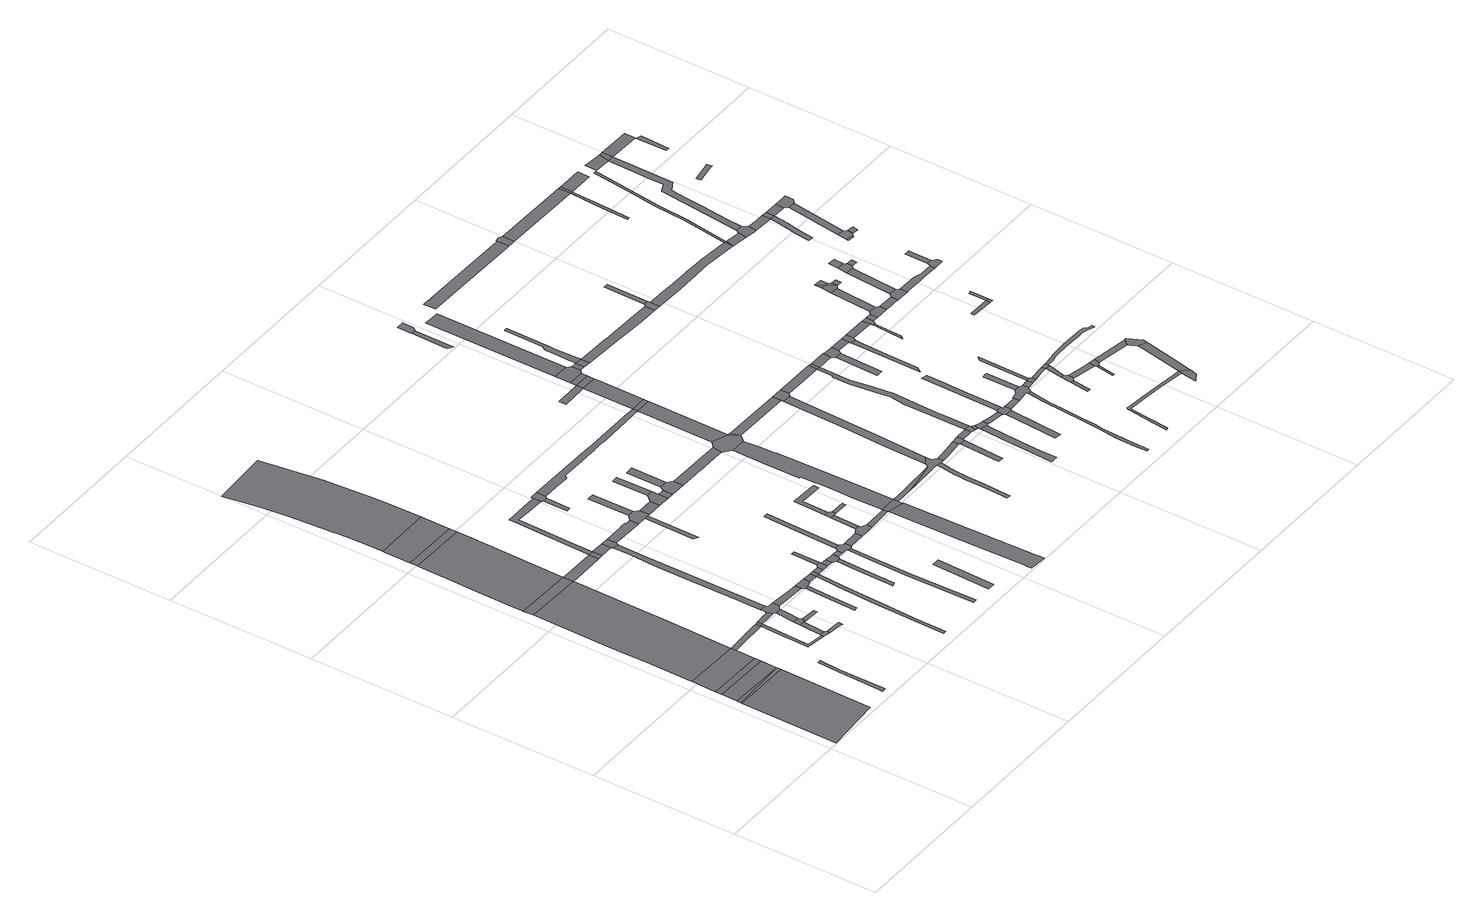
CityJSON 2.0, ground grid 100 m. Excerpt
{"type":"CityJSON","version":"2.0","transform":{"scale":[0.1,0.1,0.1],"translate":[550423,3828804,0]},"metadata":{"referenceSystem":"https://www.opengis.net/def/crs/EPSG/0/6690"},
"CityObjects":{
"road1":{"type":"Road","attributes":{"function":"2"},"geometry":[{"type":"MultiSurface","lod":"1","boundaries":[[[0,1,2,3]]]}]},
"road2":{"type":"Road","attributes":{"function":"2","RoadStructureAttribute.sectionType":"1"},"geometry":[{"type":"MultiSurface","lod":"1","boundaries":[[[4,5,6,0,3]]]}]},
"road3":{"type":"Road","geometry":[{"type":"MultiSurface","lod":"1","boundaries":[[[7,6,5]]]}]},
"road4":{"type":"Road","attributes":{"function":"2","RoadStructureAttribute.sectionType":"1"},"geometry":[{"type":"MultiSurface","lod":"1","boundaries":[[[8,7,5,9]]]}]},
"road5":{"type":"Road","geometry":[{"type":"MultiSurface","lod":"1","boundaries":[[[10,8,9,11,12]]]}]},
"road6":{"type":"Road","geometry":[{"type":"MultiSurface","lod":"1","boundaries":[[[13,10,12,14,15,16]]]}]},
"road7":{"type":"Road","attributes":{"RoadStructureAttribute.sectionType":"1"},"geometry":[{"type":"MultiSurface","lod":"1","boundaries":[[[17,18,19,20,21,22,23,24,25,26]]]}]},
"road8":{"type":"Road","attributes":{"function":"2"},"geometry":[{"type":"MultiSurface","lod":"1","boundaries":[[[27,28,29,30,31,32,33,13,16,34,35,36,37,38]]]}]},
"road9":{"type":"Road","attributes":{"RoadStructureAttribute.sectionType":"1"},"geometry":[{"type":"MultiSurface","lod":"1","boundaries":[[[39,40,41,16,15,42,43,44,45]]]}]},
"road10":{"type":"Road","geometry":[{"type":"MultiSurface","lod":"1","boundaries":[[[46,27,38,47]]]}]},
"road11":{"type":"Road","attributes":{"RoadStructureAttribute.sectionType":"1"},"geometry":[{"type":"MultiSurface","lod":"1","boundaries":[[[48,49,50,51,52,44,53,54,55,56,57,58]]]}]},
"road12":{"type":"Road","geometry":[{"type":"MultiSurface","lod":"1","boundaries":[[[59,45,44,52]]]}]},
"road13":{"type":"Road","attributes":{"function":"2"},"geometry":[{"type":"MultiSurface","lod":"1","boundaries":[[[60,61,62,63,64,65,66,46,47,67,68,69,70,71,72]]]}]},
"road14":{"type":"Road","geometry":[{"type":"MultiSurface","lod":"1","boundaries":[[[73,58,57,74,75,76,77]]]}]},
"road15":{"type":"Road","attributes":{"RoadStructureAttribute.sectionType":"1"},"geometry":[{"type":"MultiSurface","lod":"1","boundaries":[[[78,79,73,77,80,81,82]]]}]},
"road16":{"type":"Road","attributes":{"RoadStructureAttribute.sectionType":"1"},"geometry":[{"type":"MultiSurface","lod":"1","boundaries":[[[83,84,85,86,59,52,87,88]]]}]},
"road17":{"type":"Road","geometry":[{"type":"MultiSurface","lod":"1","boundaries":[[[89,90,78,82,91,92,93,94]]]}]},
"road18":{"type":"Road","geometry":[{"type":"MultiSurface","lod":"1","boundaries":[[[95,96,97,98,99,100,75,74]]]}]},
"road19":{"type":"Road","attributes":{"RoadStructureAttribute.sectionType":"1"},"geometry":[{"type":"MultiSurface","lod":"1","boundaries":[[[101,102,103,104,105,106,107,89,94]]]}]},
"road20":{"type":"Road","geometry":[{"type":"MultiSurface","lod":"1","boundaries":[[[108,60,72,109]]]}]},
"road21":{"type":"Road","geometry":[{"type":"MultiSurface","lod":"1","boundaries":[[[110,111,112,113,114,115,116,83,88,117,118,119,104,103,120,121,122]]]}]},
"road22":{"type":"Road","geometry":[{"type":"MultiSurface","lod":"1","boundaries":[[[123,124,125,126,108,109]]]}]},
"road23":{"type":"Road","geometry":[{"type":"MultiSurface","lod":"1","boundaries":[[[127,128,129,130,131,93,92]]]}]},
"road24":{"type":"Road","attributes":{"RoadStructureAttribute.sectionType":"1"},"geometry":[{"type":"MultiSurface","lod":"1","boundaries":[[[132,133,47,38,134,135,136,137,138]]]}]},
"road25":{"type":"Road","attributes":{"function":"2"},"geometry":[{"type":"MultiSurface","lod":"1","boundaries":[[[139,140,141,142,143,144,145,146,147,148,149,150,151,152,153,154,155,156,125,124]]]}]},
"road26":{"type":"Road","attributes":{"RoadStructureAttribute.sectionType":"1"},"geometry":[{"type":"MultiSurface","lod":"1","boundaries":[[[157,158,159,160,161,162,163,164,114,113,165,166,167,168,169]]]}]},
"road27":{"type":"Road","attributes":{"RoadStructureAttribute.sectionType":"1"},"geometry":[{"type":"MultiSurface","lod":"1","boundaries":[[[170,171,122,121,172,173,174]]]}]},
"road28":{"type":"Road","geometry":[{"type":"MultiSurface","lod":"1","boundaries":[[[138,137,175,176]]]}]},
"road29":{"type":"Road","attributes":{"RoadStructureAttribute.sectionType":"1"},"geometry":[{"type":"MultiSurface","lod":"1","boundaries":[[[177,178,179,180,181,182,183,184,185]]]}]},
"road30":{"type":"Road","attributes":{"RoadStructureAttribute.sectionType":"1"},"geometry":[{"type":"MultiSurface","lod":"1","boundaries":[[[186,187,188,189,190,191,192,193,194,195,196,197,198,199]]]}]},
"road31":{"type":"Road","attributes":{"RoadStructureAttribute.sectionType":"1"},"geometry":[{"type":"MultiSurface","lod":"1","boundaries":[[[200,201,176,175,202,203,204]]]}]},
"road32":{"type":"Road","geometry":[{"type":"MultiSurface","lod":"1","boundaries":[[[174,173,205,185,184,206,207,208]]]}]},
"road33":{"type":"Road","geometry":[{"type":"MultiSurface","lod":"1","boundaries":[[[204,203,209,210,157,169,211,212,213,214]]]}]},
"road34":{"type":"Road","attributes":{"RoadStructureAttribute.sectionType":"1"},"geometry":[{"type":"MultiSurface","lod":"1","boundaries":[[[208,207,215,186,216]]]}]},
"road35":{"type":"Road","attributes":{"RoadStructureAttribute.sectionType":"1"},"geometry":[{"type":"MultiSurface","lod":"1","boundaries":[[[217,218,219,220,138,176,221,222,223,224,225,226,227]]]}]},
"road36":{"type":"Road","geometry":[{"type":"MultiSurface","lod":"1","boundaries":[[[228,229,216,186,199,230,231,232]]]}]},
"road37":{"type":"Road","attributes":{"RoadStructureAttribute.sectionType":"1"},"geometry":[{"type":"MultiSurface","lod":"1","boundaries":[[[233,234,232,231,235,236,237]]]}]},
"road38":{"type":"Road","attributes":{"RoadStructureAttribute.sectionType":"1"},"geometry":[{"type":"MultiSurface","lod":"1","boundaries":[[[238,239,240,241,242,243,214,213,244,245,246]]]}]},
"road39":{"type":"Road","geometry":[{"type":"MultiSurface","lod":"1","boundaries":[[[247,248,237,236,249,250,251]]]}]},
"road40":{"type":"Road","attributes":{"RoadStructureAttribute.sectionType":"1"},"geometry":[{"type":"MultiSurface","lod":"1","boundaries":[[[252,253,254,255,256,257,258,259]]]}]},
"road41":{"type":"Road","attributes":{"RoadStructureAttribute.sectionType":"1"},"geometry":[{"type":"MultiSurface","lod":"1","boundaries":[[[260,250,249,261,262]]]}]},
"road42":{"type":"Road","geometry":[{"type":"MultiSurface","lod":"1","boundaries":[[[263,264,265,247,251]]]}]},
"road43":{"type":"Road","attributes":{"RoadStructureAttribute.sectionType":"1"},"geometry":[{"type":"MultiSurface","lod":"1","boundaries":[[[266,267,268,269,270,271,272,273,274,275,276]]]}]},
"road44":{"type":"Road","attributes":{"RoadStructureAttribute.sectionType":"1"},"geometry":[{"type":"MultiSurface","lod":"1","boundaries":[[[277,278,279,280]]]}]},
"road45":{"type":"Road","geometry":[{"type":"MultiSurface","lod":"1","boundaries":[[[262,261,281,282,252,259,283,284,285]]]}]},
"road46":{"type":"Road","geometry":[{"type":"MultiSurface","lod":"1","boundaries":[[[286,287,288,289,290,291,292,293]]]}]},
"road47":{"type":"Road","geometry":[{"type":"MultiSurface","lod":"1","boundaries":[[[294,227,226,295,293,292,296,297,298]]]}]},
"road48":{"type":"Road","geometry":[{"type":"MultiSurface","lod":"1","boundaries":[[[299,300,301,246,245,302,277,280,303,304,305,306,307]]]}]},
"road49":{"type":"Road","geometry":[{"type":"MultiSurface","lod":"1","boundaries":[[[308,285,284,309,310,311]]]}]},
"road50":{"type":"Road","attributes":{"RoadStructureAttribute.sectionType":"1"},"geometry":[{"type":"MultiSurface","lod":"1","boundaries":[[[312,313,314,315]]]}]},
"road51":{"type":"Road","attributes":{"RoadStructureAttribute.sectionType":"1"},"geometry":[{"type":"MultiSurface","lod":"1","boundaries":[[[316,317,318,299,307]]]}]},
"road52":{"type":"Road","geometry":[{"type":"MultiSurface","lod":"1","boundaries":[[[319,320,321,322,323,324,311,310,325,266,276,326,327,328]]]}]},
"road53":{"type":"Road","attributes":{"RoadStructureAttribute.sectionType":"1"},"geometry":[{"type":"MultiSurface","lod":"1","boundaries":[[[304,303,329,330]]]}]},
"road54":{"type":"Road","attributes":{"RoadStructureAttribute.sectionType":"1"},"geometry":[{"type":"MultiSurface","lod":"1","boundaries":[[[331,332,333,334,335,322,321]]]}]},
"road55":{"type":"Road","attributes":{"RoadStructureAttribute.sectionType":"1"},"geometry":[{"type":"MultiSurface","lod":"1","boundaries":[[[336,328,327,337]]]}]},
"road56":{"type":"Road","geometry":[{"type":"MultiSurface","lod":"1","boundaries":[[[338,339,330,329,340,341]]]}]},
"road57":{"type":"Road","attributes":{"RoadStructureAttribute.sectionType":"1"},"geometry":[{"type":"MultiSurface","lod":"1","boundaries":[[[341,340,342,343]]]}]},
"road58":{"type":"Road","attributes":{"RoadStructureAttribute.sectionType":"1"},"geometry":[{"type":"MultiSurface","lod":"1","boundaries":[[[344,345,346,339,338]]]}]},
"road59":{"type":"Road","geometry":[{"type":"MultiSurface","lod":"1","boundaries":[[[347,348,336,337,349,350,351,352,353,354,355]]]}]},
"road60":{"type":"Road","attributes":{"RoadStructureAttribute.sectionType":"1"},"geometry":[{"type":"MultiSurface","lod":"1","boundaries":[[[356,347,355,357]]]}]},
"road61":{"type":"Road","geometry":[{"type":"MultiSurface","lod":"1","boundaries":[[[358,359,360,343,342,361,362,363,364,365]]]}]},
"road62":{"type":"Road","geometry":[{"type":"MultiSurface","lod":"1","boundaries":[[[366,356,357,367,368,369,370,371,372]]]}]},
"road63":{"type":"Road","attributes":{"RoadStructureAttribute.sectionType":"1"},"geometry":[{"type":"MultiSurface","lod":"1","boundaries":[[[373,374,375,358,365]]]}]},
"road64":{"type":"Road","attributes":{"RoadStructureAttribute.sectionType":"6"},"geometry":[{"type":"MultiSurface","lod":"1","boundaries":[[[353,352,376,377]]]}]},
"road65":{"type":"Road","attributes":{"function":"3","RoadStructureAttribute.sectionType":"1"},"geometry":[{"type":"MultiSurface","lod":"1","boundaries":[[[378,379,380,381,382,383,384,385,386,387,388,389,390,391]]]}]},
"road66":{"type":"Road","geometry":[{"type":"MultiSurface","lod":"1","boundaries":[[[392,393,394,369,368]]]}]},
"road67":{"type":"Road","attributes":{"RoadStructureAttribute.sectionType":"1"},"geometry":[{"type":"MultiSurface","lod":"1","boundaries":[[[395,396,397,398,399,400,401,402,366,372]]]}]},
"road68":{"type":"Road","attributes":{"RoadStructureAttribute.sectionType":"1"},"geometry":[{"type":"MultiSurface","lod":"1","boundaries":[[[403,404,405,406,407,408,298,297,409,410,411,412,413,414,415,416,417,418,419,420,421,422,423,424]]]}]},
"road69":{"type":"Road","geometry":[{"type":"MultiSurface","lod":"1","boundaries":[[[425,377,376,426,378,391,427,428,429,430]]]}]},
"road70":{"type":"Road","attributes":{"RoadStructureAttribute.sectionType":"1"},"geometry":[{"type":"MultiSurface","lod":"1","boundaries":[[[362,361,431,432,433,434,435,436]]]}]},
"road71":{"type":"Road","attributes":{"function":"3","RoadStructureAttribute.sectionType":"1"},"geometry":[{"type":"MultiSurface","lod":"1","boundaries":[[[437,438,439,440,441,442,443,444,445,446,447,425,430,448,449,450,451,452,453]]]}]},
"road72":{"type":"Road","geometry":[{"type":"MultiSurface","lod":"1","boundaries":[[[454,455,456]]]}]},
"road73":{"type":"Road","attributes":{"RoadStructureAttribute.sectionType":"6"},"geometry":[{"type":"MultiSurface","lod":"1","boundaries":[[[457,458,430,429,455,454]]]}]},
"road74":{"type":"Road","geometry":[{"type":"MultiSurface","lod":"1","boundaries":[[[459,460,461,436,435,462,463,437,453,464,465,466,467]]]}]},
"road75":{"type":"Road","attributes":{"RoadStructureAttribute.sectionType":"1"},"geometry":[{"type":"MultiSurface","lod":"1","boundaries":[[[468,469,467,466,470]]]}]},
"road76":{"type":"Road","attributes":{"RoadStructureAttribute.sectionType":"1"},"geometry":[{"type":"MultiSurface","lod":"1","boundaries":[[[471,472,473,474,475,476,477,478,479,480,481,482,483,484,485,486,487,488]]]}]},
"road77":{"type":"Road","attributes":{"RoadStructureAttribute.sectionType":"1"},"geometry":[{"type":"MultiSurface","lod":"1","boundaries":[[[489,490,491,492,457,454,456,493,494,495,471,488,496,497]]]}]},
"road78":{"type":"Road","attributes":{"function":"3","RoadStructureAttribute.sectionType":"1"},"geometry":[{"type":"MultiSurface","lod":"1","boundaries":[[[423,498,499,459,467,500]]]}]},
"road79":{"type":"Road","geometry":[{"type":"MultiSurface","lod":"1","boundaries":[[[501,502,503,504,505,506,507]]]}]},
"road80":{"type":"Road","geometry":[{"type":"MultiSurface","lod":"1","boundaries":[[[424,423,500,508]]]}]},
"road81":{"type":"Road","attributes":{"function":"3","RoadStructureAttribute.sectionType":"1"},"geometry":[{"type":"MultiSurface","lod":"1","boundaries":[[[506,509,510,511,424,508,512,513]]]}]},
"road82":{"type":"Road","attributes":{"RoadStructureAttribute.sectionType":"1"},"geometry":[{"type":"MultiSurface","lod":"1","boundaries":[[[470,466,514,515]]]}]},
"road83":{"type":"Road","geometry":[{"type":"MultiSurface","lod":"1","boundaries":[[[507,506,513,516]]]}]},
"road84":{"type":"Road","attributes":{"RoadStructureAttribute.sectionType":"1"},"geometry":[{"type":"MultiSurface","lod":"1","boundaries":[[[517,518,497,496,519,520]]]}]},
"road85":{"type":"Road","attributes":{"function":"3","RoadStructureAttribute.sectionType":"1"},"geometry":[{"type":"MultiSurface","lod":"1","boundaries":[[[521,507,516,522]]]}]},
"road86":{"type":"Road","attributes":{"RoadStructureAttribute.sectionType":"1"},"geometry":[{"type":"MultiSurface","lod":"1","boundaries":[[[523,524,525,491,490,526,527]]]}]},
"road87":{"type":"Road","geometry":[{"type":"MultiSurface","lod":"1","boundaries":[[[528,529,530,531,532,521,522,533,534,535,536,537,538,539]]]}]},
"road88":{"type":"Road","attributes":{"RoadStructureAttribute.sectionType":"1"},"geometry":[{"type":"MultiSurface","lod":"1","boundaries":[[[540,541,542,543]]]}]},
"road89":{"type":"Road","attributes":{"RoadStructureAttribute.sectionType":"1"},"geometry":[{"type":"MultiSurface","lod":"1","boundaries":[[[544,545,546,547,548,549,550]]]}]},
"road90":{"type":"Road","geometry":[{"type":"MultiSurface","lod":"1","boundaries":[[[551,517,520,540,543,552]]]}]},
"road91":{"type":"Road","attributes":{"RoadStructureAttribute.sectionType":"1"},"geometry":[{"type":"MultiSurface","lod":"1","boundaries":[[[553,536,535,554,555]]]}]},
"road92":{"type":"Road","geometry":[{"type":"MultiSurface","lod":"1","boundaries":[[[555,554,556,557,558]]]}]},
"road93":{"type":"Road","geometry":[{"type":"MultiSurface","lod":"1","boundaries":[[[559,560,561,562,550,549,563,564,565,566]]]}]},
"road94":{"type":"Road","attributes":{"function":"3","RoadStructureAttribute.sectionType":"1"},"geometry":[{"type":"MultiSurface","lod":"1","boundaries":[[[567,528,539,568]]]}]},
"road95":{"type":"Road","attributes":{"RoadStructureAttribute.sectionType":"1"},"geometry":[{"type":"MultiSurface","lod":"1","boundaries":[[[569,551,552,570]]]}]},
"road96":{"type":"Road","attributes":{"RoadStructureAttribute.sectionType":"1"},"geometry":[{"type":"MultiSurface","lod":"1","boundaries":[[[571,572,573,574,575,576,577,578,579,580]]]}]},
"road97":{"type":"Road","geometry":[{"type":"MultiSurface","lod":"1","boundaries":[[[515,514,523,527,581,582]]]}]},
"road98":{"type":"Road","geometry":[{"type":"MultiSurface","lod":"1","boundaries":[[[583,569,570,584,585]]]}]},
"road99":{"type":"Road","attributes":{"RoadStructureAttribute.sectionType":"1"},"geometry":[{"type":"MultiSurface","lod":"1","boundaries":[[[586,587,588,589,590,591,592,593,594,595,596,597,598,599,600,601,602,555,558]]]}]},
"road100":{"type":"Road","attributes":{"RoadStructureAttribute.sectionType":"1"},"geometry":[{"type":"MultiSurface","lod":"1","boundaries":[[[585,584,603,604]]]}]},
"road101":{"type":"Road","geometry":[{"type":"MultiSurface","lod":"1","boundaries":[[[605,606,604,603,571,580,607,608,609]]]}]},
"road102":{"type":"Road","attributes":{"RoadStructureAttribute.sectionType":"1"},"geometry":[{"type":"MultiSurface","lod":"1","boundaries":[[[610,611,609,608,612,613,614]]]}]},
"road103":{"type":"Road","attributes":{"RoadStructureAttribute.sectionType":"1"},"geometry":[{"type":"MultiSurface","lod":"1","boundaries":[[[615,616,617,618,619,620,621,622,623,624,625,569,583,626,627,628,629,630,631,632,633,634]]]}]},
"road104":{"type":"Road","attributes":{"RoadStructureAttribute.sectionType":"1"},"geometry":[{"type":"MultiSurface","lod":"1","boundaries":[[[582,581,635,615,636]]]}]},
"road105":{"type":"Road","attributes":{"RoadStructureAttribute.sectionType":"1"},"geometry":[{"type":"MultiSurface","lod":"1","boundaries":[[[637,638,639,640,641,642]]]}]},
"road106":{"type":"Road","geometry":[{"type":"MultiSurface","lod":"1","boundaries":[[[643,644,614,613,645,637,642,646,647,648,649]]]}]},
"road107":{"type":"Road","attributes":{"RoadStructureAttribute.sectionType":"1"},"geometry":[{"type":"MultiSurface","lod":"1","boundaries":[[[650,651,652,653,558,557,654,655,656,657,658]]]}]},
"road108":{"type":"Road","attributes":{"RoadStructureAttribute.sectionType":"1"},"geometry":[{"type":"MultiSurface","lod":"1","boundaries":[[[659,660,661,662,663,664,665,666,667,668,669,670,671,672,673,674,675,676,677]]]}]},
"road109":{"type":"Road","geometry":[{"type":"MultiSurface","lod":"1","boundaries":[[[636,615,634,678]]]}]},
"road110":{"type":"Road","attributes":{"RoadStructureAttribute.sectionType":"1"},"geometry":[{"type":"MultiSurface","lod":"1","boundaries":[[[679,647,646,680,681,682]]]}]},
"road111":{"type":"Road","attributes":{"RoadStructureAttribute.sectionType":"1"},"geometry":[{"type":"MultiSurface","lod":"1","boundaries":[[[683,684,685,686,687,688,689,690,643,649]]]}]},
"road112":{"type":"Road","attributes":{"RoadStructureAttribute.sectionType":"1"},"geometry":[{"type":"MultiSurface","lod":"1","boundaries":[[[678,634,691,692,693,694]]]}]},
"road113":{"type":"Road","attributes":{"RoadStructureAttribute.sectionType":"1"},"geometry":[{"type":"MultiSurface","lod":"1","boundaries":[[[695,696,697,698,699]]]}]},
"road114":{"type":"Road","geometry":[{"type":"MultiSurface","lod":"1","boundaries":[[[700,701,702,679,682,703,704,705,659,677,706,707,708,709,710]]]}]},
"road115":{"type":"Road","geometry":[{"type":"MultiSurface","lod":"1","boundaries":[[[711,694,693,695,699,712,713]]]}]},
"road116":{"type":"Road","geometry":[{"type":"MultiSurface","lod":"1","boundaries":[[[714,715,716,700,710]]]}]},
"road117":{"type":"Road","geometry":[{"type":"MultiSurface","lod":"1","boundaries":[[[717,709,708,718]]]}]},
"road118":{"type":"Road","attributes":{"RoadStructureAttribute.sectionType":"1"},"geometry":[{"type":"MultiSurface","lod":"1","boundaries":[[[719,720,721,722,723,724,725,726,727,728,729,730,731,732,733]]]}]},
"road119":{"type":"Road","attributes":{"RoadStructureAttribute.sectionType":"1"},"geometry":[{"type":"MultiSurface","lod":"1","boundaries":[[[734,735,736,737,738,739,740,741]]]}]},
"road120":{"type":"Road","attributes":{"RoadStructureAttribute.sectionType":"1"},"geometry":[{"type":"MultiSurface","lod":"1","boundaries":[[[713,712,742,743,744]]]}]},
"road121":{"type":"Road","geometry":[{"type":"MultiSurface","lod":"1","boundaries":[[[745,746,747,748,749,717,718,750,751,752,753]]]}]},
"road122":{"type":"Road","geometry":[{"type":"MultiSurface","lod":"1","boundaries":[[[754,755,658,657,756,757,758,759]]]}]},
"road123":{"type":"Road","geometry":[{"type":"MultiSurface","lod":"1","boundaries":[[[760,761,762,763,764]]]}]},
"road124":{"type":"Road","attributes":{"RoadStructureAttribute.sectionType":"1"},"geometry":[{"type":"MultiSurface","lod":"1","boundaries":[[[765,766,748,747]]]}]},
"road125":{"type":"Road","geometry":[{"type":"MultiSurface","lod":"1","boundaries":[[[744,743,734,741,767,768,769]]]}]},
"road126":{"type":"Road","attributes":{"RoadStructureAttribute.sectionType":"1"},"geometry":[{"type":"MultiSurface","lod":"1","boundaries":[[[770,771,772,773,774,754,759]]]}]},
"road127":{"type":"Road","attributes":{"RoadStructureAttribute.sectionType":"1"},"geometry":[{"type":"MultiSurface","lod":"1","boundaries":[[[775,776,777,778,779,780,781,782,783,784,785,786,787,788]]]}]},
"road128":{"type":"Road","attributes":{"RoadStructureAttribute.sectionType":"1"},"geometry":[{"type":"MultiSurface","lod":"1","boundaries":[[[789,753,752,790,791,792]]]}]},
"road129":{"type":"Road","geometry":[{"type":"MultiSurface","lod":"1","boundaries":[[[793,794,795,796,797,760,764,798,799,800,801]]]}]},
"road130":{"type":"Road","attributes":{"RoadStructureAttribute.sectionType":"1"},"geometry":[{"type":"MultiSurface","lod":"1","boundaries":[[[792,802,794,793,803]]]}]},
"road131":{"type":"Road","geometry":[{"type":"MultiSurface","lod":"1","boundaries":[[[804,789,792,803,805]]]}]},
"road132":{"type":"Road","attributes":{"RoadStructureAttribute.sectionType":"1"},"geometry":[{"type":"MultiSurface","lod":"1","boundaries":[[[806,769,768,807,808,809,810]]]}]},
"road133":{"type":"Road","attributes":{"RoadStructureAttribute.sectionType":"1"},"geometry":[{"type":"MultiSurface","lod":"1","boundaries":[[[811,812,813,814,801,800,815,816,817]]]}]},
"road134":{"type":"Road","geometry":[{"type":"MultiSurface","lod":"1","boundaries":[[[818,819,820,821,822,823]]]}]},
"road135":{"type":"Road","geometry":[{"type":"MultiSurface","lod":"1","boundaries":[[[824,825,826,827,828,829]]]}]},
"road136":{"type":"Road","geometry":[{"type":"MultiSurface","lod":"1","boundaries":[[[810,809,818,823,830,831,832,833]]]}]},
"road137":{"type":"Road","geometry":[{"type":"MultiSurface","lod":"1","boundaries":[[[817,816,834,824,829,835,836,837]]]}]},
"road138":{"type":"Road","attributes":{"RoadStructureAttribute.sectionType":"1"},"geometry":[{"type":"MultiSurface","lod":"1","boundaries":[[[833,832,838,839,840]]]}]},
"road139":{"type":"Road","geometry":[{"type":"MultiSurface","lod":"1","boundaries":[[[788,787,841,842,843,844,845,846,847]]]}]},
"road140":{"type":"Road","geometry":[{"type":"MultiSurface","lod":"1","boundaries":[[[848,849,850,733,732,851,852,853,854]]]}]},
"road141":{"type":"Road","geometry":[{"type":"MultiSurface","lod":"1","boundaries":[[[855,840,839,856,857,858,859,860]]]}]},
"road142":{"type":"Road","attributes":{"RoadStructureAttribute.sectionType":"1"},"geometry":[{"type":"MultiSurface","lod":"1","boundaries":[[[861,862,863,864,865,866,757,756,867,868,869,870,871]]]}]},
"road143":{"type":"Road","attributes":{"RoadStructureAttribute.sectionType":"1"},"geometry":[{"type":"MultiSurface","lod":"1","boundaries":[[[872,873,874,875,876,877,804,805,878,879,880,881,882,883,884,885,886,887]]]}]},
"road144":{"type":"Road","attributes":{"RoadStructureAttribute.sectionType":"1"},"geometry":[{"type":"MultiSurface","lod":"1","boundaries":[[[837,836,888,889]]]}]},
"road145":{"type":"Road","attributes":{"RoadStructureAttribute.sectionType":"1"},"geometry":[{"type":"MultiSurface","lod":"1","boundaries":[[[890,855,860,891]]]}]},
"road146":{"type":"Road","attributes":{"function":"3","RoadStructureAttribute.sectionType":"1"},"geometry":[{"type":"MultiSurface","lod":"1","boundaries":[[[892,893,894,895,847,846,896,897,898]]]}]},
"road147":{"type":"Road","attributes":{"RoadStructureAttribute.sectionType":"1"},"geometry":[{"type":"MultiSurface","lod":"1","boundaries":[[[859,858,899,900,901,902,903,904]]]}]},
"road148":{"type":"Road","geometry":[{"type":"MultiSurface","lod":"1","boundaries":[[[905,890,891,906,907]]]}]},
"road149":{"type":"Road","attributes":{"RoadStructureAttribute.sectionType":"1"},"geometry":[{"type":"MultiSurface","lod":"1","boundaries":[[[908,905,907]]]}]},
"road150":{"type":"Road","attributes":{"RoadStructureAttribute.sectionType":"1"},"geometry":[{"type":"MultiSurface","lod":"1","boundaries":[[[909,908,907,910]]]}]},
"road151":{"type":"Road","geometry":[{"type":"MultiSurface","lod":"1","boundaries":[[[907,906,911,910]]]}]},
"road152":{"type":"Road","geometry":[{"type":"MultiSurface","lod":"1","boundaries":[[[912,889,888,913,914,892,898,915]]]}]},
"road153":{"type":"Road","geometry":[{"type":"MultiSurface","lod":"1","boundaries":[[[916,917,911,906]]]}]},
"road154":{"type":"Road","geometry":[{"type":"MultiSurface","lod":"1","boundaries":[[[918,904,903,919,920,921]]]}]},
"road155":{"type":"Road","attributes":{"RoadStructureAttribute.sectionType":"1"},"geometry":[{"type":"MultiSurface","lod":"1","boundaries":[[[922,923,924,925,926,927]]]}]},
"road156":{"type":"Road","attributes":{"RoadStructureAttribute.sectionType":"1"},"geometry":[{"type":"MultiSurface","lod":"1","boundaries":[[[928,918,921,929]]]}]},
"road157":{"type":"Road","attributes":{"RoadStructureAttribute.sectionType":"1"},"geometry":[{"type":"MultiSurface","lod":"1","boundaries":[[[854,853,930,931,932,933]]]}]},
"road158":{"type":"Road","geometry":[{"type":"MultiSurface","lod":"1","boundaries":[[[927,926,934,935]]]}]},
"road159":{"type":"Road","geometry":[{"type":"MultiSurface","lod":"1","boundaries":[[[936,937,938,939,927,935]]]}]},
"road160":{"type":"Road","geometry":[{"type":"MultiSurface","lod":"1","boundaries":[[[940,928,929,941,942,943]]]}]},
"road161":{"type":"Road","geometry":[{"type":"MultiSurface","lod":"1","boundaries":[[[871,870,944]]]}]},
"road162":{"type":"Road","attributes":{"RoadStructureAttribute.sectionType":"1"},"geometry":[{"type":"MultiSurface","lod":"1","boundaries":[[[945,946,940,943]]]}]},
"road163":{"type":"Road","attributes":{"RoadStructureAttribute.sectionType":"1"},"geometry":[{"type":"MultiSurface","lod":"1","boundaries":[[[947,948,949,920,919,950,951,952,953,954]]]}]},
"road164":{"type":"Road","geometry":[{"type":"MultiSurface","lod":"1","boundaries":[[[955,956,942,941]]]}]},
"road165":{"type":"Road","attributes":{"RoadStructureAttribute.sectionType":"1"},"geometry":[{"type":"MultiSurface","lod":"1","boundaries":[[[957,958,944,870,959,960]]]}]},
"road166":{"type":"Road","attributes":{"RoadStructureAttribute.sectionType":"1"},"geometry":[{"type":"MultiSurface","lod":"1","boundaries":[[[932,961,962,963,964,965,966,967,968]]]}]},
"road167":{"type":"Road","geometry":[{"type":"MultiSurface","lod":"1","boundaries":[[[969,960,959,970,971,972,973,974,975]]]}]},
"road168":{"type":"Road","geometry":[{"type":"MultiSurface","lod":"1","boundaries":[[[976,977,978,954,953,979,980,981,982,983,984]]]}]},
"road169":{"type":"Road","geometry":[{"type":"MultiSurface","lod":"1","boundaries":[[[933,932,968,985]]]}]},
"road170":{"type":"Road","geometry":[{"type":"MultiSurface","lod":"1","boundaries":[[[986,987,988,976,984]]]}]},
"road171":{"type":"Road","attributes":{"RoadStructureAttribute.sectionType":"1"},"geometry":[{"type":"MultiSurface","lod":"1","boundaries":[[[989,990,991,992,993,994,995,871,944,996,997,998,999,1000,1001]]]}]},
"road172":{"type":"Road","attributes":{"RoadStructureAttribute.sectionType":"1"},"geometry":[{"type":"MultiSurface","lod":"1","boundaries":[[[1002,972,971,1003,1004,1005]]]}]},
"road173":{"type":"Road","attributes":{"RoadStructureAttribute.sectionType":"1"},"geometry":[{"type":"MultiSurface","lod":"1","boundaries":[[[1004,1006,1007,1008,1009,1010,1011,1012]]]}]},
"road174":{"type":"Road","attributes":{"RoadStructureAttribute.sectionType":"1"},"geometry":[{"type":"MultiSurface","lod":"1","boundaries":[[[1013,1014,1015,1016]]]}]},
"road175":{"type":"Road","geometry":[{"type":"MultiSurface","lod":"1","boundaries":[[[1017,1013,1016,1018,1019,1020]]]}]},
"road176":{"type":"Road","attributes":{"RoadStructureAttribute.sectionType":"1"},"geometry":[{"type":"MultiSurface","lod":"1","boundaries":[[[985,968,1021,1022]]]}]},
"road177":{"type":"Road","geometry":[{"type":"MultiSurface","lod":"1","boundaries":[[[1005,1004,1012,1023]]]}]},
"road178":{"type":"Road","geometry":[{"type":"MultiSurface","lod":"1","boundaries":[[[1024,1025,1019,1018]]]}]},
"road179":{"type":"Road","attributes":{"RoadStructureAttribute.sectionType":"1"},"geometry":[{"type":"MultiSurface","lod":"1","boundaries":[[[1026,1027,1028,1029,1030,1031,969,975,1032,1033,1034,1035,1036,1037]]]}]},
"road180":{"type":"Road","attributes":{"RoadStructureAttribute.sectionType":"1"},"geometry":[{"type":"MultiSurface","lod":"1","boundaries":[[[1038,1017,1020,1039]]]}]},
"road181":{"type":"Road","attributes":{"RoadStructureAttribute.sectionType":"1"},"geometry":[{"type":"MultiSurface","lod":"1","boundaries":[[[1023,1012,1040,1041]]]}]},
"road182":{"type":"Road","geometry":[{"type":"MultiSurface","lod":"1","boundaries":[[[1042,1043,1041,1040,1038,1039,1044,1045]]]}]},
"road183":{"type":"Road","attributes":{"RoadStructureAttribute.sectionType":"1"},"geometry":[{"type":"MultiSurface","lod":"1","boundaries":[[[1046,1047,1048,1026,1049]]]}]},
"road184":{"type":"Road","geometry":[{"type":"MultiSurface","lod":"1","boundaries":[[[1049,1026,1037,1050]]]}]},
"road185":{"type":"Road","geometry":[{"type":"MultiSurface","lod":"1","boundaries":[[[1051,1052,1053,1054,1055,1056,1057]]]}]},
"road186":{"type":"Road","attributes":{"RoadStructureAttribute.sectionType":"1"},"geometry":[{"type":"MultiSurface","lod":"1","boundaries":[[[1050,1037,1058,1059,1060]]]}]},
"road187":{"type":"Road","attributes":{"RoadStructureAttribute.sectionType":"1"},"geometry":[{"type":"MultiSurface","lod":"1","boundaries":[[[1061,1062,1063,1064]]]}]}
},
"vertices":[
[71,677,0],[68,6,0],[463,37,0],[470,672,0],
[470,697,0],[470,702,0],[71,681,0],
[73,713,0],
[76,819,0],[471,815,0],
[77,866,0],[472,833,0],[472,861,0],
[81,1038,0],[473,993,0],[474,993,0],[474,1028,0],
[660,84,0],[661,396,0],[670,531,0],[659,531,0],[647,531,0],[639,381,0],[636,216,0],[633,86,0],[632,64,0],[660,64,0],
[86,2164,0],[85,2063,0],[83,1846,0],[81,1647,0],[81,1569,0],[82,1332,0],[82,1065,0],[474,1031,0],[477,1337,0],[481,1569,0],[481,1597,0],[487,2155,0],
[725,1042,0],[697,1041,0],[557,1033,0],[559,997,0],[745,1004,0],[748,1004,0],[745,1042,0],
[82,2236,0],[486,2227,0],
[758,677,0],[763,795,0],[764,840,0],[770,956,0],[773,1012,0],[748,999,0],[742,839,0],[741,778,0],[739,664,0],[874,645,0],[876,661,0],
[770,1044,0],
[94,2991,0],[93,2979,0],[92,2869,0],[91,2786,0],[87,2580,0],[83,2312,0],[82,2240,0],[493,2801,0],[493,2808,0],[493,2809,0],[494,2840,0],[494,2842,0],[496,2986,0],
[877,674,0],[923,638,0],[926,659,0],[915,670,0],[913,671,0],
[888,823,0],[883,754,0],[915,701,0],[920,799,0],[924,821,0],
[875,1053,0],[852,1050,0],[843,1050,0],[802,1047,0],[847,1016,0],[886,1018,0],
[892,873,0],[889,841,0],[929,821,0],[934,820,0],[942,846,0],[934,869,0],
[955,633,0],[1032,623,0],[1034,622,0],[1034,636,0],[1034,650,0],[941,657,0],
[940,941,0],[942,963,0],[945,1003,0],[905,1001,0],[903,977,0],[902,971,0],[895,903,0],
[94,3047,0],[497,3042,0],
[944,1076,0],[932,1079,0],[924,1086,0],[922,1096,0],[879,1096,0],[880,1066,0],[875,1055,0],[892,1018,0],[895,1018,0],[903,1005,0],[945,1009,0],[970,1027,0],[972,1074,0],
[498,3151,0],[497,3243,0],[95,3237,0],[95,3217,0],
[1046,812,0],[1047,812,0],[1047,825,0],[1047,837,0],[994,842,0],
[745,2225,0],[533,2227,0],[534,2155,0],[695,2157,0],[696,2157,0],[751,2157,0],[750,2225,0],
[494,3462,0],[489,3578,0],[484,3685,0],[465,3921,0],[406,4340,0],[406,4342,0],[2,4318,0],[17,4226,0],[43,4058,0],[62,3887,0],[77,3714,0],[85,3592,0],[88,3547,0],[88,3542,0],[88,3541,0],[91,3467,0],[95,3342,0],[95,3239,0],
[886,2146,0],[888,2031,0],[883,1961,0],[882,1941,0],[881,1928,0],[877,1823,0],[877,1593,0],[878,1246,0],[922,1114,0],[922,1613,0],[923,1940,0],[923,1962,0],[924,2138,0],
[1092,1065,0],[1085,1066,0],[1036,1023,0],[1182,1016,0],[1185,1061,0],
[786,2158,0],[785,2225,0],
[1196,964,0],[1192,844,0],[1186,642,0],[1186,639,0],[1199,641,0],[1211,644,0],[1217,844,0],[1225,999,0],[1198,994,0],
[1328,1010,0],[1327,999,0],[1317,845,0],[1302,575,0],[1295,117,0],[1294,83,0],[1319,85,0],[1319,118,0],[1320,288,0],[1330,545,0],[1338,723,0],[1344,845,0],[1354,999,0],[1355,1009,0],
[849,2224,0],[788,2225,0],[877,2158,0],[879,2158,0],[879,2224,0],
[1197,995,0],[1230,1001,0],[1263,1012,0],[1265,1057,0],
[884,2151,0],[886,2148,0],[926,2143,0],[930,2151,0],[934,2159,0],[934,2223,0],
[1321,1010,0],[1330,1054,0],
[765,2804,0],[764,2781,0],[764,2757,0],[751,2247,0],[786,2248,0],[789,2392,0],[792,2624,0],[795,2757,0],[893,2753,0],[1018,2747,0],[1015,2802,0],
[1355,1052,0],[1345,1053,0],[1355,1011,0],[1355,1013,0],[1357,1052,0],
[1405,1051,0],[1367,1052,0],[1368,1013,0],[1404,1012,0],[1405,1052,0],
[1160,2217,0],[1151,2216,0],[1116,2217,0],[1116,2223,0],[1076,2224,0],[1076,2222,0],[1150,2155,0],[1161,2155,0],[1161,2217,0],
[1422,1069,0],[1416,1063,0],[1449,1012,0],[1450,1056,0],[1450,1068,0],
[1518,992,0],[1512,847,0],[1507,594,0],[1507,589,0],[1520,593,0],[1534,597,0],[1539,847,0],[1545,992,0],
[1452,1056,0],[1490,1012,0],[1492,1054,0],
[1450,1251,0],[1439,1252,0],[1428,1253,0],
[1645,1001,0],[1644,979,0],[1639,848,0],[1632,588,0],[1635,476,0],[1641,108,0],[1671,109,0],[1659,559,0],[1664,848,0],[1667,978,0],[1668,993,0],
[1226,2155,0],[1222,1811,0],[1252,1792,0],[1254,2154,0],
[1492,1010,0],[1512,996,0],[1552,1002,0],[1557,1010,0],[1560,1050,0],
[1028,2716,0],[1027,2571,0],[1027,2569,0],[1042,2571,0],[1057,2572,0],[1058,2710,0],[1058,2737,0],[1028,2737,0],
[1014,2818,0],[1022,2742,0],[1062,2742,0],[1073,2755,0],[1073,2817,0],
[1195,2248,0],[1178,2233,0],[1172,2228,0],[1216,2155,0],[1272,2154,0],[1267,2221,0],[1260,2228,0],[1257,2231,0],[1240,2248,0],
[1573,1049,0],[1563,1010,0],[1602,1009,0],[1602,1048,0],
[1861,510,0],[1811,512,0],[1799,109,0],[1849,108,0],
[1240,2536,0],[1216,2536,0],[1195,2535,0],
[1675,1051,0],[1654,1069,0],[1652,1071,0],[1617,1069,0],[1617,1065,0],[1603,1049,0],[1645,1008,0],[1676,1000,0],[1687,1009,0],[1685,1052,0],
[1375,2153,0],[1376,2220,0],
[1666,1564,0],[1667,1588,0],[1650,1588,0],[1634,1588,0],[1632,1535,0],
[1802,1057,0],[1802,1008,0],
[1463,2269,0],[1418,2268,0],[1461,2151,0],[1462,2219,0],
[1507,2151,0],[1507,2218,0],
[1457,2513,0],[1437,2513,0],[1412,2512,0],
[1839,1078,0],[1834,1075,0],[1837,1008,0],[1867,1008,0],[1906,1010,0],[1908,1010,0],[1907,1049,0],[1869,1070,0],[1869,1074,0],
[1844,1256,0],[1872,1255,0],
[1528,2250,0],[1516,2231,0],[1512,2224,0],[1613,2149,0],[1613,2217,0],[1608,2223,0],[1596,2236,0],[1583,2250,0],
[1846,1304,0],[1880,1258,0],[1894,1258,0],[1895,1286,0],[1889,1292,0],[1885,1297,0],[1879,1303,0],
[1583,2493,0],[1555,2493,0],[1528,2492,0],
[2081,1018,0],[2080,1050,0],
[2084,1014,0],[2096,503,0],[2097,486,0],[2101,327,0],[2108,49,0],[2104,49,0],[2106,15,0],[2227,8,0],[2227,10,0],[2227,15,0],[2227,43,0],[2226,51,0],[2202,990,0],[2196,990,0],
[1995,1257,0],[1996,1269,0],[1996,1282,0],
[1883,1486,0],[2031,1480,0],[2043,1480,0],[2045,1520,0],[2033,1520,0],[1863,1525,0],[1852,1525,0],[1852,1518,0],
[2011,2810,0],[1870,2810,0],[1736,2811,0],[1690,2812,0],[1602,2812,0],[1600,2812,0],[1175,2753,0],[1283,2749,0],[1303,2772,0],[1435,2773,0],[1570,2772,0],[1600,2772,0],[1602,2772,0],[1645,2773,0],[1647,2773,0],[1691,2772,0],[1712,2771,0],[1736,2771,0],[1862,2772,0],[2011,2774,0],[2057,2774,0],[2058,2809,0],
[2080,1054,0],[2083,1018,0],[2195,1019,0],[2195,1023,0],[2197,1023,0],[2196,1055,0],
[1789,2147,0],[1791,2147,0],[1842,2146,0],[1978,2145,0],[2005,2144,0],[2018,2212,0],
[2058,2099,0],[2057,1882,0],[2057,1628,0],[2058,1627,0],[2066,1627,0],[2068,1627,0],[2072,1532,0],[2074,1490,0],[2076,1352,0],[2075,1281,0],[2080,1055,0],[2196,1059,0],[2191,1354,0],[2178,1877,0],[2177,1883,0],[2175,2000,0],[2164,2098,0],
[2382,1033,0],[2342,1025,0],[2383,1027,0],
[2569,1070,0],[2302,1056,0],
[2055,2248,0],[2051,2244,0],[2021,2215,0],[2006,2143,0],[2052,2104,0],[2175,2111,0],[2197,2136,0],[2204,2145,0],[2166,2207,0],
[2181,2207,0],[2173,2207,0],[2185,2206,0],
[2617,1035,0],[2605,963,0],[2598,893,0],[2596,858,0],[2594,823,0],[2593,703,0],[2584,548,0],[2582,516,0],[2597,514,0],[2613,513,0],[2614,545,0],[2623,703,0],[2624,821,0],[2626,858,0],[2628,891,0],[2635,958,0],[2638,975,0],[2646,1025,0],
[2642,1094,0],[2641,1131,0],[2586,1095,0],[2582,1083,0],[2578,1034,0],[2583,1034,0],[2612,1035,0],[2674,1027,0],[2671,1067,0],
[2057,2772,0],[2057,2766,0],[2169,2774,0],
[2037,3208,0],[1873,3205,0],[1874,3182,0],[1874,3158,0],[2032,3160,0],[2059,3161,0],[2059,3208,0],
[2169,2809,0],
[2059,3160,0],[2059,3145,0],[2058,2818,0],[2170,3139,0],[2170,3160,0],
[2616,2140,0],[2617,2201,0],
[2171,3208,0],
[2853,1086,0],[2726,1071,0],[2730,1031,0],[2857,1046,0],
[2059,3251,0],[2171,3252,0],
[2616,2122,0],[2605,1708,0],[2591,1370,0],[2655,1506,0],[2676,2121,0],
[2059,3361,0],[2059,3335,0],[2059,3309,0],[2059,3287,0],[2059,3285,0],[2175,3255,0],[2196,3273,0],[2198,3274,0],[2190,3335,0],[2184,3342,0],[2181,3345,0],[2169,3359,0],
[2862,1036,0],[2847,755,0],[2886,753,0],[2902,1034,0],
[1925,4038,0],[1942,4026,0],[1960,4013,0],[1960,4025,0],[1962,4286,0],[1962,4288,0],[1929,4286,0],
[2906,1088,0],[2907,1048,0],
[2227,3334,0],[2233,3273,0],[2234,3334,0],
[2247,3272,0],[2281,3270,0],[2282,3331,0],
[1931,4391,0],[1930,4316,0],[1930,4314,0],[1929,4300,0],[1973,4302,0],[1980,4313,0],[1982,4315,0],[1983,4391,0],
[2059,4278,0],[2171,4273,0],
[2994,1092,0],[2993,1050,0],
[3050,1020,0],[3043,965,0],[3036,862,0],[3026,607,0],[3022,497,0],[3047,497,0],[3072,498,0],[3069,610,0],[3084,863,0],[3095,1008,0],
[2698,2139,0],[2699,2200,0],
[3034,1092,0],[3023,1041,0],[3034,1080,0],
[2282,3342,0],[2281,3382,0],[2277,3517,0],[2277,3519,0],[2279,3534,0],[2280,3539,0],[2280,3554,0],[2282,3856,0],[2272,3858,0],[2262,3859,0],[2262,3858,0],[2257,3589,0],[2240,3556,0],[2239,3533,0],[2239,3520,0],[2235,3382,0],[2235,3343,0],
[3042,1036,0],[3057,1070,0],
[3091,1055,0],[3089,1056,0],[3107,1009,0],[3112,1010,0],[3115,1050,0],
[3238,1029,0],[3189,1034,0],[3234,994,0],[3236,994,0],[3239,1029,0],
[2984,2135,0],[2983,2124,0],[2980,2024,0],[2972,2021,0],[2971,1894,0],[2992,1736,0],[2998,1684,0],[2998,1682,0],[3003,1629,0],[2992,1524,0],[2991,1332,0],[3033,1202,0],[3031,1332,0],[3040,1489,0],[3043,1639,0],[3038,1686,0],[3027,1777,0],[3003,1922,0],[3006,2122,0],[3006,2134,0],
[2973,2135,0],[2985,2196,0],
[3250,976,0],[3221,611,0],[3244,607,0],[3267,604,0],[3268,605,0],[3298,973,0],
[3249,1044,0],[3247,1040,0],[3237,992,0],[3307,983,0],[3307,1026,0],[3287,1025,0],[3287,1038,0],
[2807,3313,0],[2529,3322,0],[2528,3323,0],[2283,3331,0],[2504,3258,0],[2750,3246,0],[2840,3243,0],[2917,3241,0],[2918,3309,0],
[3488,985,0],[3473,866,0],[3471,846,0],[3462,721,0],[3449,576,0],[3438,439,0],[3424,319,0],[3420,179,0],[3421,96,0],[3438,96,0],[3442,236,0],[3446,331,0],[3450,429,0],[3460,491,0],[3469,596,0],[3480,744,0],[3486,834,0],[3491,867,0],[3510,979,0],
[3007,2195,0],
[3402,1026,0],[3315,982,0],[3367,985,0],[3405,987,0],
[3287,1061,0],[3289,1280,0],[3293,1462,0],[3294,1572,0],[3275,1576,0],[3256,1579,0],[3256,1576,0],[3250,1067,0],
[3008,2134,0],[3012,2134,0],[3122,2133,0],[3130,2194,0],
[3142,2110,0],[3134,1813,0],[3157,1812,0],[3179,1811,0],[3187,2109,0],
[3472,1064,0],[3442,1042,0],[3402,1036,0],[3447,993,0],[3485,999,0],[3489,1001,0],[3522,1001,0],[3527,1011,0],[3538,1012,0],[3533,1054,0],[3510,1064,0],
[3131,2187,0],[3204,2132,0],[3205,2185,0],
[3510,1293,0],[3491,1293,0],[3472,1293,0],
[3585,1060,0],[3593,1019,0],
[2945,4378,0],[2270,4389,0],[2269,4383,0],[2264,4383,0],[2262,4382,0],[2252,4382,0],[2253,4391,0],[2199,4390,0],[2205,4308,0],[2551,4302,0],[2552,4302,0],[2656,4300,0],[2938,4295,0],[2949,4295,0],[2948,4378,0],
[3306,2117,0],[3306,2096,0],[3303,1625,0],[3328,1662,0],[3333,1882,0],[3339,2092,0],[3339,2096,0],[3341,2107,0],
[3303,2131,0],[3306,2131,0],[3307,2184,0],
[3618,1057,0],[3614,1061,0],[3611,1063,0],[3589,1061,0],[3589,1059,0],[3606,1021,0],[3610,1021,0],[3626,1023,0],[3623,1052,0],
[2932,3323,0],[2926,3317,0],[2963,3239,0],[2964,3307,0],[2964,3311,0],[2964,3323,0],
[3717,834,0],[3702,709,0],[3712,708,0],[3722,706,0],[3739,832,0],
[3613,1425,0],[3591,1400,0],
[3346,2118,0],[3354,2130,0],[3355,2183,0],
[2964,3342,0],[2964,3613,0],[2949,3613,0],[2934,3613,0],[2932,3336,0],
[4118,383,0],[3943,401,0],[3698,426,0],[3690,414,0],[3681,341,0],[3665,226,0],[3653,115,0],[3675,122,0],[3705,404,0],[3815,397,0],[3991,379,0],[4115,361,0],[4157,354,0],[4163,378,0],
[3741,1060,0],[3693,1031,0],[3737,1035,0],[3743,1036,0],
[3750,912,0],[3725,909,0],[3723,887,0],[3721,869,0],[3720,858,0],[3749,842,0],[3758,846,0],[3761,847,0],[3763,887,0],
[3737,992,0],[3778,1028,0],
[3780,1063,0],[3781,1041,0],
[3512,2180,0],[3509,2127,0],[3516,2127,0],[3522,2127,0],[3513,2180,0],
[3853,870,0],[3811,877,0],[3787,882,0],[3786,882,0],[3779,843,0],[3926,811,0],[3934,857,0],
[3521,2103,0],[3520,2089,0],[3508,1887,0],[3526,1909,0],[3535,2089,0],[3536,2102,0],
[3931,798,0],[3910,675,0],[3910,673,0],[3918,673,0],[3925,673,0],[3946,797,0],
[3541,2109,0],[3549,2121,0],[3553,2126,0],[3554,2179,0],
[3931,800,0],[3946,799,0],[3969,809,0],[3976,850,0],
[3559,2126,0],[3595,2125,0],[3596,2178,0],
[4156,347,0],[4139,243,0],[4198,278,0],[4200,285,0],[4211,326,0],[4211,328,0],[4165,378,0],
[2982,4390,0],[2976,4393,0],[2948,4386,0],[2978,4296,0],[2980,4296,0],[3001,4295,0],[3002,4378,0],
[3616,2196,0],[3637,2125,0],[3638,2125,0],[3689,2124,0],[3690,2177,0],[3671,2192,0],
[3464,3293,0],[3423,3294,0],[3326,3297,0],[3325,3297,0],[3163,3301,0],[3119,3303,0],[3173,3234,0],[3336,3233,0],[3453,3235,0],[3689,3212,0],[3689,3273,0],
[4216,1053,0],[4193,1072,0],[4160,1077,0],[3999,1081,0],[3880,1075,0],[3850,1067,0],[3839,1045,0],[3866,1052,0],[3900,1054,0],[3984,1057,0],[4116,1052,0],[4154,1052,0],[4165,1050,0],[4192,1042,0],[4238,1026,0],[4242,1048,0],
[4202,771,0],[4231,809,0],
[3639,2483,0],[3694,2478,0],
[4230,713,0],[4220,654,0],[4175,427,0],[4166,381,0],[4247,496,0],[4283,667,0],[4288,686,0],
[3720,2124,0],[3737,2123,0],[3738,2123,0],[3766,2123,0],[3805,2122,0],[3806,2174,0],
[3645,2557,0],[3716,2496,0],[3681,2554,0],
[3649,2607,0],
[3704,2603,0],[3700,2552,0],
[3718,2536,0],
[4248,811,0],[4212,750,0],[4223,728,0],[4295,720,0],
[3754,2493,0],[3757,2533,0],
[3825,2194,0],[3900,2122,0],[3900,2173,0],[3880,2191,0],
[4048,1693,0],[3936,1695,0],[3936,1683,0],[3936,1670,0],[4089,1663,0],[4090,1693,0],
[3851,2519,0],[3906,2514,0],
[3557,4288,0],[3560,4288,0],[3571,4287,0],[3572,4370,0],
[4111,1662,0],[4113,1690,0],
[4111,1817,0],[4111,1820,0],[4101,1817,0],[4091,1815,0],
[3857,2588,0],[3924,2530,0],[3927,2568,0],[3912,2583,0],
[3702,3272,0],
[3917,2653,0],[3863,2657,0],
[4094,2152,0],[4079,2157,0],[4037,2170,0],[3915,2122,0],[4035,2120,0],[4072,2120,0],[4182,2119,0],[4182,2153,0],
[3966,2527,0],[3969,2565,0],
[3801,3258,0],[3715,3270,0],[3801,3197,0],[3809,3257,0],
[3570,4266,0],[3557,4041,0],[3551,3869,0],[3560,3869,0],[3569,3869,0],[3577,4067,0],[3588,4264,0],[3589,4287,0],
[3824,3282,0],[3873,3188,0],[3891,3187,0],[3895,3245,0],[3887,3258,0],[3885,3262,0],[3874,3280,0],
[4194,2180,0],[4191,2174,0],[4184,2156,0],[4193,2118,0],[4257,2119,0],[4257,2153,0],[4254,2156,0],[4231,2177,0],[4229,2179,0],
[3590,4370,0],
[4230,2340,0],[4212,2339,0],[4193,2338,0],
[3812,4283,0],[3809,4263,0],[3777,4016,0],[3749,3811,0],[3740,3696,0],[3734,3596,0],[3690,3284,0],[3703,3283,0],[3746,3581,0],[3764,3791,0],[3764,3804,0],[3827,4262,0],[3829,4283,0],
[3977,3241,0],[4005,3180,0],[4028,3179,0],[4030,3240,0],
[4016,3082,0],[3995,2976,0],[3982,2879,0],[4017,2875,0],[4029,2970,0],[4050,3077,0],[4063,3179,0],
[4115,2699,0],[4113,2688,0],[4161,2681,0],[4163,2692,0],
[4125,2772,0],[4185,2707,0],[4191,2746,0],[4173,2766,0],
[3763,4284,0],[3764,4368,0],
[4065,3238,0],
[4230,2700,0],[4235,2740,0],
[3957,4280,0],[3950,3998,0],[3948,3885,0],[3896,3861,0],[3889,3857,0],[3888,3852,0],[3883,3395,0],[3904,3583,0],[3916,3697,0],[3929,3813,0],[3994,3851,0],[4000,4280,0],
[4180,3154,0],[4228,3150,0],
[4160,3177,0],[4162,3235,0],
[4239,3234,0],[4201,3234,0],[4258,3178,0],[4258,3235,0],
[3840,4367,0],[3839,4283,0],[3949,4280,0],[3973,4356,0],
[4001,4356,0],
[4252,3788,0],[4105,3759,0],[4107,3745,0],[4110,3730,0],[4207,3745,0],[4242,3751,0],[4256,3752,0],
[4215,4276,0],[4224,4276,0],[4226,4352,0],
[4225,4268,0],[4227,4058,0],[4254,4058,0],[4260,4258,0]
]}
